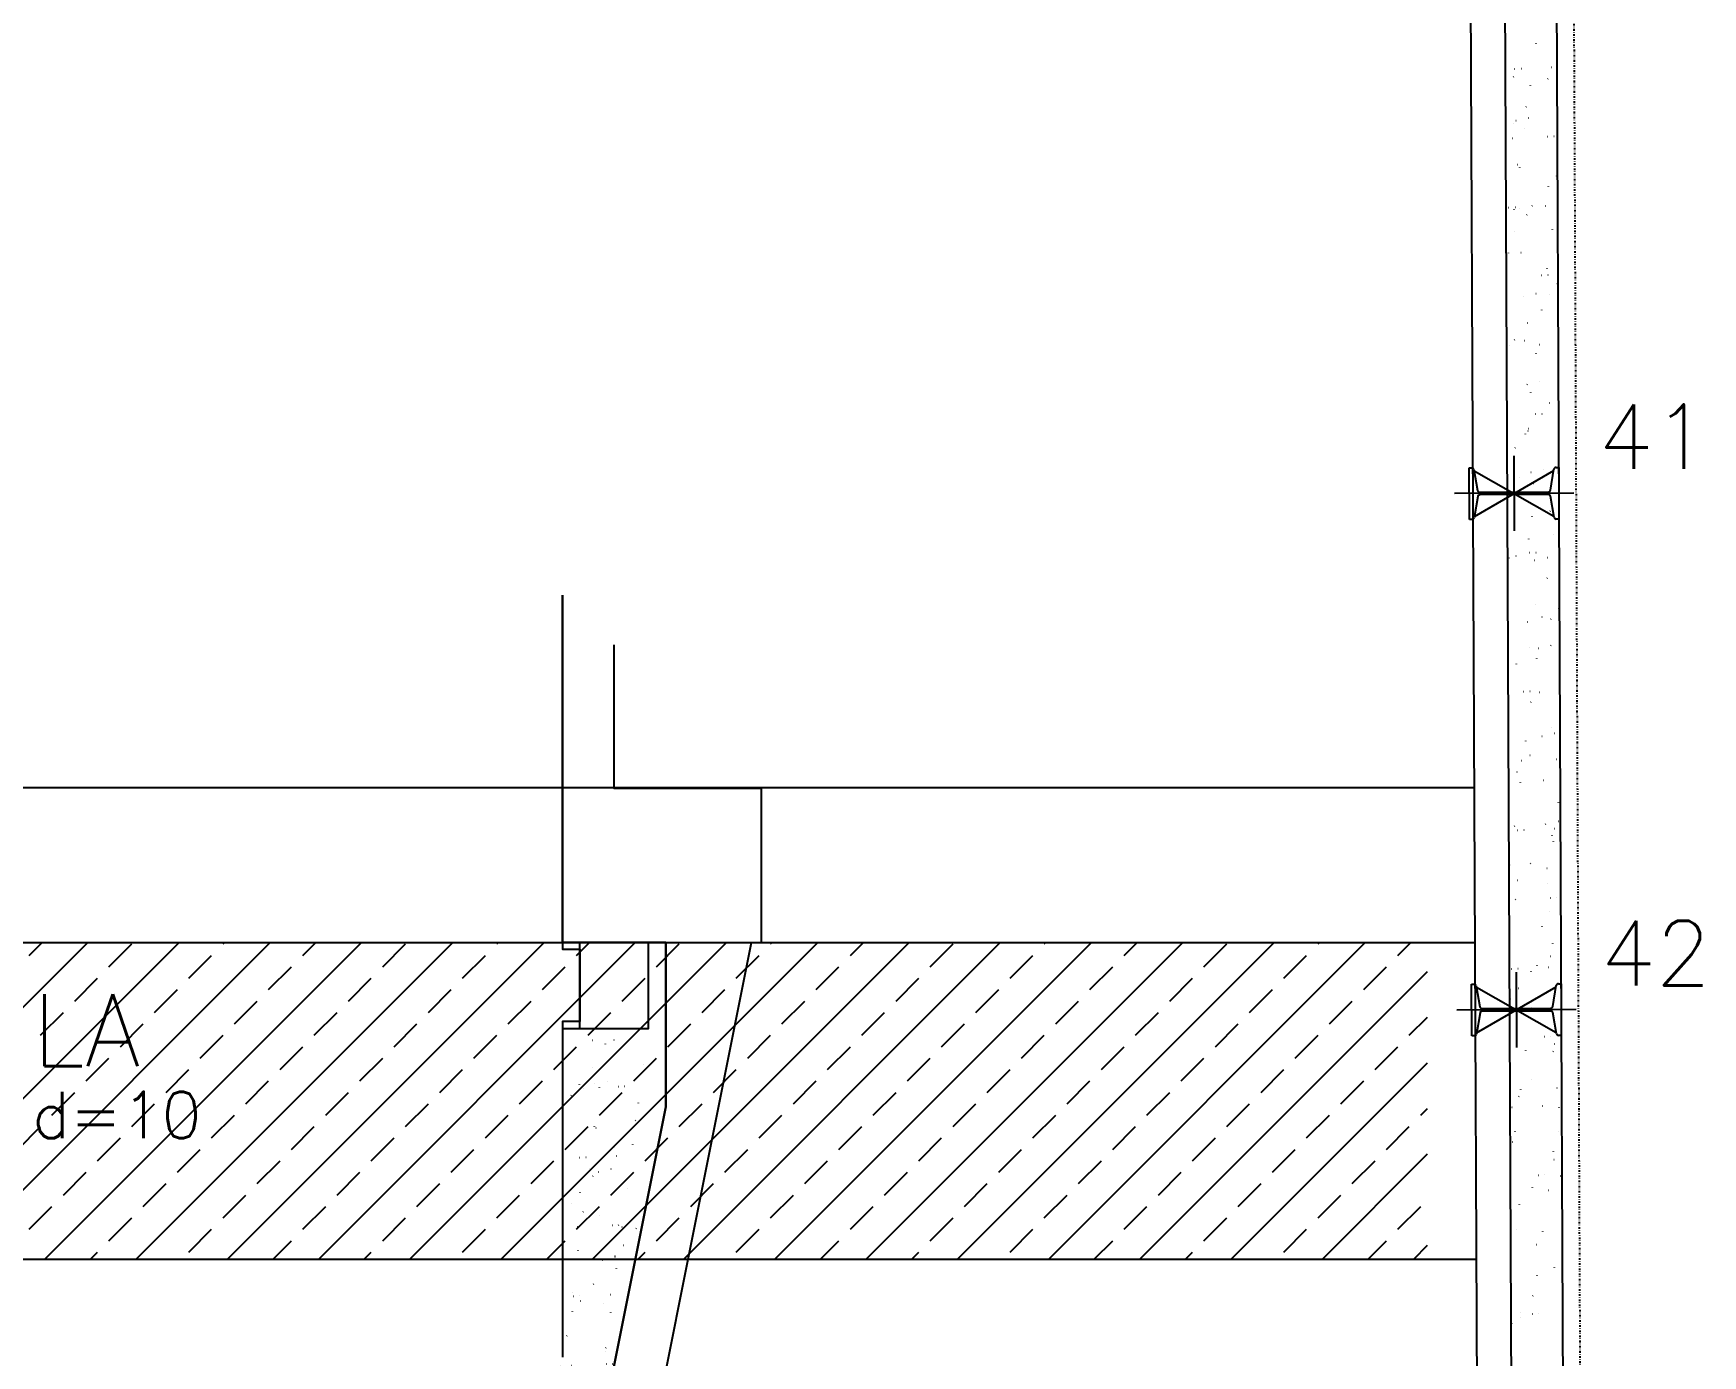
# Model space of a CAD drawing. Extents: x -40810 to 33675, y -2018 to 21213.
# Drawn here: x -7781.3 to -7296.3, y 10858.1 to 11242.2 of the extents above; entities that cross this region are included whole.
import ezdxf

# ---------------------------------------------------------------- set-up
doc = ezdxf.new("R2010")
doc.units = 0
doc.linetypes.add('ESTILO_TQS_0003', pattern=[1.5, 0.5, -0.4, 0.1, -0.5])
doc.layers.get('0').update_dxf_attribs({"color": 1, "lineweight": 9})
for name, color, linetype in [('1', 5, 'Continuous'), ('10', 7, 'Continuous'), ('13', 7, 'Continuous'), ('18', 9, 'Continuous'), ('19', 5, 'Continuous'), ('24', 5, 'ESTILO_TQS_0003'), ('49', 20, 'Continuous'), ('51', 6, 'Continuous'), ('52', 21, 'Continuous')]:
    doc.layers.add(name, color=color, linetype=linetype)
doc.styles.get("Standard").update_dxf_attribs({"font": 'romans.shx', "width": 0.8})

# ---------------------------------------------------------------- blocks, each defined once
blk = doc.blocks.new('_H6577CFF9B9-001')
for p, q in [((3461.676678, 2374.500002), (3553.676678, 2466.500002)), ((3488.193183, 2374.500002), (3580.193183, 2466.500002)), ((3514.709687, 2374.500002), (3606.709687, 2466.500002)), ((3536.63876, 2462.720336), (3540.418426, 2466.500002)), ((3541.226191, 2374.500002), (3633.226191, 2466.500002)), ((3559.840702, 2459.405773), (3566.469828, 2466.034899)), ((3567.742695, 2374.500002), (3659.742695, 2466.500002)), ((3592.986332, 2466.034899), (3593.451435, 2466.500002)), ((3594.2592, 2374.500002), (3686.2592, 2466.500002)), ((3616.188273, 2462.720336), (3619.967939, 2466.500002)), ((3620.775704, 2374.500002), (3712.775704, 2466.500002)), ((3639.390214, 2459.405773), (3646.01934, 2466.034899)), ((3647.292208, 2374.500002), (3739.292208, 2466.500002)), ((3672.535845, 2466.034899), (3673.000948, 2466.500002)), ((3673.808713, 2374.500002), (3765.808713, 2466.500002)), ((3695.737786, 2462.720336), (3699.517452, 2466.500002)), ((3700.325217, 2374.500002), (3792.325217, 2466.500002)), ((3718.939727, 2459.405773), (3725.568853, 2466.034899)), ((3726.841721, 2374.500002), (3818.841721, 2466.500002)), ((3752.085358, 2466.034899), (3752.55046, 2466.500002)), ((3753.358225, 2374.500002), (3845.358225, 2466.500002)), ((3775.287299, 2462.720336), (3779.066965, 2466.500002)), ((3779.87473, 2374.500002), (3871.87473, 2466.500002)), ((3798.48924, 2459.405773), (3805.118366, 2466.034899)), ((3806.391234, 2374.500002), (3898.391234, 2466.500002)), ((3831.634871, 2466.034899), (3832.099973, 2466.500002)), ((3832.907738, 2374.500002), (3924.907738, 2466.500002)), ((3854.836812, 2462.720336), (3858.616478, 2466.500002)), ((3878.038753, 2459.405773), (3884.667879, 2466.034899)), ((3911.184383, 2466.034899), (3911.649486, 2466.500002)), ((3934.386325, 2462.720336), (3938.16599, 2466.500002)), ((3583.042643, 2456.09121), (3589.671769, 2462.720336)), ((3606.244584, 2452.776647), (3612.87371, 2459.405773)), ((3662.592156, 2456.09121), (3669.221282, 2462.720336)), ((3685.794097, 2452.776647), (3692.423223, 2459.405773)), ((3742.141669, 2456.09121), (3748.770795, 2462.720336)), ((3765.34361, 2452.776647), (3771.972736, 2459.405773)), ((3821.691181, 2456.09121), (3828.320307, 2462.720336)), ((3844.893123, 2452.776647), (3851.522249, 2459.405773)), ((3901.240694, 2456.09121), (3907.86982, 2462.720336)), ((3924.442636, 2452.776647), (3931.071762, 2459.405773)), ((3549.897012, 2449.462084), (3556.526138, 2456.09121)), ((3629.446525, 2449.462084), (3636.075651, 2456.09121)), ((3708.996038, 2449.462084), (3715.625164, 2456.09121)), ((3788.545551, 2449.462084), (3795.174677, 2456.09121)), ((3859.424243, 2374.500002), (3942.998284, 2458.074044)), ((3868.095064, 2449.462084), (3874.72419, 2456.09121)), ((3573.098954, 2446.147521), (3579.72808, 2452.776647)), ((3652.648467, 2446.147521), (3659.277593, 2452.776647)), ((3732.197979, 2446.147521), (3738.827106, 2452.776647)), ((3811.747492, 2446.147521), (3818.376618, 2452.776647)), ((3891.297005, 2446.147521), (3897.926131, 2452.776647)), ((3539.953323, 2439.518395), (3546.582449, 2446.147521)), ((3596.300895, 2442.832958), (3602.930021, 2449.462084)), ((3619.502836, 2439.518395), (3626.131962, 2446.147521)), ((3675.850408, 2442.832958), (3682.479534, 2449.462084)), ((3699.052349, 2439.518395), (3705.681475, 2446.147521)), ((3755.399921, 2442.832958), (3762.029047, 2449.462084)), ((3778.601862, 2439.518395), (3785.230988, 2446.147521)), ((3834.949434, 2442.832958), (3841.57856, 2449.462084)), ((3858.151375, 2439.518395), (3864.780501, 2446.147521)), ((3914.498946, 2442.832958), (3921.128073, 2449.462084)), ((3937.700888, 2439.518395), (3942.998284, 2444.815792)), ((3563.155265, 2436.203832), (3569.784391, 2442.832958)), ((3642.704777, 2436.203832), (3649.333904, 2442.832958)), ((3722.25429, 2436.203832), (3728.883416, 2442.832958)), ((3801.803803, 2436.203832), (3808.432929, 2442.832958)), ((3881.353316, 2436.203832), (3887.982442, 2442.832958)), ((3586.357206, 2432.889269), (3592.986332, 2439.518395)), ((3609.559147, 2429.574706), (3616.188273, 2436.203832)), ((3665.906719, 2432.889269), (3672.535845, 2439.518395)), ((3689.10866, 2429.574706), (3695.737786, 2436.203832)), ((3745.456232, 2432.889269), (3752.085358, 2439.518395)), ((3768.658173, 2429.574706), (3775.287299, 2436.203832)), ((3825.005744, 2432.889269), (3831.634871, 2439.518395)), ((3848.207686, 2429.574706), (3854.836812, 2436.203832)), ((3904.555257, 2432.889269), (3911.184383, 2439.518395)), ((3927.757199, 2429.574706), (3934.386325, 2436.203832)), ((3553.211575, 2426.260143), (3559.840702, 2432.889269)), ((3632.761088, 2426.260143), (3639.390214, 2432.889269)), ((3712.310601, 2426.260143), (3718.939727, 2432.889269)), ((3791.860114, 2426.260143), (3798.48924, 2432.889269)), ((3871.409627, 2426.260143), (3878.038753, 2432.889269)), ((3885.940747, 2374.500002), (3942.998284, 2431.557539)), ((3576.413517, 2422.94558), (3583.042643, 2429.574706)), ((3599.615458, 2419.631017), (3606.244584, 2426.260143)), ((3655.96303, 2422.94558), (3662.592156, 2429.574706)), ((3679.164971, 2419.631017), (3685.794097, 2426.260143)), ((3735.512542, 2422.94558), (3742.141669, 2429.574706)), ((3758.714484, 2419.631017), (3765.34361, 2426.260143)), ((3815.062055, 2422.94558), (3821.691181, 2429.574706)), ((3838.263997, 2419.631017), (3844.893123, 2426.260143)), ((3894.611568, 2422.94558), (3901.240694, 2429.574706)), ((3917.813509, 2419.631017), (3924.442636, 2426.260143)), ((3543.267886, 2416.316454), (3549.897012, 2422.94558)), ((3622.817399, 2416.316454), (3629.446525, 2422.94558)), ((3702.366912, 2416.316454), (3708.996038, 2422.94558)), ((3781.916425, 2416.316454), (3788.545551, 2422.94558)), ((3861.465938, 2416.316454), (3868.095064, 2422.94558)), ((3566.469828, 2413.001891), (3573.098954, 2419.631017)), ((3589.671769, 2409.687328), (3596.300895, 2416.316454)), ((3646.01934, 2413.001891), (3652.648467, 2419.631017)), ((3669.221282, 2409.687328), (3675.850408, 2416.316454)), ((3725.568853, 2413.001891), (3732.197979, 2419.631017)), ((3748.770795, 2409.687328), (3755.399921, 2416.316454)), ((3805.118366, 2413.001891), (3811.747492, 2419.631017)), ((3828.320307, 2409.687328), (3834.949434, 2416.316454)), ((3884.667879, 2413.001891), (3891.297005, 2419.631017)), ((3907.86982, 2409.687328), (3914.498946, 2416.316454)), ((3941.015451, 2416.316454), (3942.998284, 2418.299287)), ((3533.324197, 2406.372765), (3539.953323, 2413.001891)), ((3612.87371, 2406.372765), (3619.502836, 2413.001891)), ((3692.423223, 2406.372765), (3699.052349, 2413.001891)), ((3771.972736, 2406.372765), (3778.601862, 2413.001891)), ((3851.522249, 2406.372765), (3858.151375, 2413.001891)), ((3931.071762, 2406.372765), (3937.700888, 2413.001891)), ((3556.526138, 2403.058202), (3563.155265, 2409.687328)), ((3579.72808, 2399.743639), (3586.357206, 2406.372765)), ((3636.075651, 2403.058202), (3642.704777, 2409.687328)), ((3659.277593, 2399.743639), (3665.906719, 2406.372765)), ((3715.625164, 2403.058202), (3722.25429, 2409.687328)), ((3738.827106, 2399.743639), (3745.456232, 2406.372765)), ((3795.174677, 2403.058202), (3801.803803, 2409.687328)), ((3818.376618, 2399.743639), (3825.005744, 2406.372765)), ((3874.72419, 2403.058202), (3881.353316, 2409.687328)), ((3897.926131, 2399.743639), (3904.555257, 2406.372765)), ((3602.930021, 2396.429076), (3609.559147, 2403.058202)), ((3682.479534, 2396.429076), (3689.10866, 2403.058202)), ((3762.029047, 2396.429076), (3768.658173, 2403.058202)), ((3841.57856, 2396.429076), (3848.207686, 2403.058202)), ((3912.457251, 2374.500002), (3942.998284, 2405.041035)), ((3921.128073, 2396.429076), (3927.757199, 2403.058202)), ((3546.582449, 2393.114513), (3553.211575, 2399.743639)), ((3569.784391, 2389.79995), (3576.413517, 2396.429076)), ((3626.131962, 2393.114513), (3632.761088, 2399.743639)), ((3649.333904, 2389.79995), (3655.96303, 2396.429076)), ((3705.681475, 2393.114513), (3712.310601, 2399.743639)), ((3728.883416, 2389.79995), (3735.512542, 2396.429076)), ((3785.230988, 2393.114513), (3791.860114, 2399.743639)), ((3808.432929, 2389.79995), (3815.062055, 2396.429076)), ((3864.780501, 2393.114513), (3871.409627, 2399.743639)), ((3887.982442, 2389.79995), (3894.611568, 2396.429076)), ((3592.986332, 2386.485387), (3599.615458, 2393.114513)), ((3672.535845, 2386.485387), (3679.164971, 2393.114513)), ((3752.085358, 2386.485387), (3758.714484, 2393.114513)), ((3831.634871, 2386.485387), (3838.263997, 2393.114513)), ((3911.184383, 2386.485387), (3917.813509, 2393.114513)), ((3536.63876, 2383.170823), (3543.267886, 2389.79995)), ((3559.840702, 2379.85626), (3566.469828, 2386.485387)), ((3616.188273, 2383.170823), (3622.817399, 2389.79995)), ((3639.390214, 2379.85626), (3646.01934, 2386.485387)), ((3695.737786, 2383.170823), (3702.366912, 2389.79995)), ((3718.939727, 2379.85626), (3725.568853, 2386.485387)), ((3775.287299, 2383.170823), (3781.916425, 2389.79995)), ((3798.48924, 2379.85626), (3805.118366, 2386.485387)), ((3854.836812, 2383.170823), (3861.465938, 2389.79995)), ((3878.038753, 2379.85626), (3884.667879, 2386.485387)), ((3934.386325, 2383.170823), (3941.015451, 2389.79995)), ((3583.042643, 2376.541697), (3589.671769, 2383.170823)), ((3662.592156, 2376.541697), (3669.221282, 2383.170823)), ((3742.141669, 2376.541697), (3748.770795, 2383.170823)), ((3821.691181, 2376.541697), (3828.320307, 2383.170823)), ((3901.240694, 2376.541697), (3907.86982, 2383.170823)), ((3607.517452, 2374.500002), (3612.87371, 2379.85626)), ((3687.066965, 2374.500002), (3692.423223, 2379.85626)), ((3766.616478, 2374.500002), (3771.972736, 2379.85626)), ((3846.16599, 2374.500002), (3851.522249, 2379.85626)), ((3925.715503, 2374.500002), (3931.071762, 2379.85626)), ((3938.973756, 2374.500002), (3942.998284, 2378.524531)), ((3554.484443, 2374.500002), (3556.526138, 2376.541697)), ((3581.000948, 2374.500002), (3581.000948, 2374.500002)), ((3634.033956, 2374.500002), (3636.075651, 2376.541697)), ((3660.55046, 2374.500002), (3660.55046, 2374.500002)), ((3713.583469, 2374.500002), (3715.625164, 2376.541697)), ((3740.099973, 2374.500002), (3740.099973, 2374.500002)), ((3793.132982, 2374.500002), (3795.174677, 2376.541697)), ((3819.649486, 2374.500002), (3819.649486, 2374.500002)), ((3872.682495, 2374.500002), (3874.72419, 2376.541697)), ((3899.198999, 2374.500002), (3899.198999, 2374.500002))]:
    blk.add_line(p, q)
blk = doc.blocks.new('_H9EFD498501-004')
for p, q in [((3965.53958, 2730.302334), (3965.53958, 2730.302334)), ((3965.53958, 2730.302334), (3965.53958, 2730.302334)), ((3965.53958, 2730.302334), (3965.53958, 2730.302334)), ((3974.524258, 2727.492055), (3974.534048, 2727.566414)), ((3965.585347, 2720.128043), (3965.585347, 2720.128043)), ((3965.585347, 2720.128043), (3965.585347, 2720.128043)), ((3965.585347, 2720.128043), (3965.585347, 2720.128043)), ((3965.597507, 2717.424618), (3965.597507, 2717.424618)), ((3965.597507, 2717.424618), (3965.597507, 2717.424618)), ((3967.975634, 2717.951836), (3968.048856, 2717.968069)), ((3968.308562, 2720.246941), (3968.383491, 2720.250212)), ((3970.181777, 2720.328727), (3970.256706, 2720.331999)), ((3977.960401, 2717.375137), (3978.006058, 2717.434639)), ((3979.023354, 2720.714759), (3979.098283, 2720.71803)), ((3980.357399, 2720.498966), (3980.403056, 2720.558467)), ((3972.93347, 2715.408821), (3972.94326, 2715.483179)), ((3971.705377, 2709.223431), (3971.751034, 2709.282933)), ((3965.655434, 2704.546903), (3965.655434, 2704.546903)), ((3965.655434, 2704.546903), (3965.655434, 2704.546903)), ((3965.655434, 2704.546903), (3965.655434, 2704.546903)), ((3967.961494, 2704.344308), (3968.007152, 2704.40381)), ((3968.697631, 2705.221342), (3968.770854, 2705.237575)), ((3971.269261, 2702.767899), (3971.279051, 2702.842257)), ((3972.358742, 2706.03299), (3972.431964, 2706.049223)), ((3965.66978, 2701.357688), (3965.66978, 2701.357688)), ((3965.66978, 2701.357688), (3965.66978, 2701.357688)), ((3965.66978, 2701.357688), (3965.66978, 2701.357688)), ((3965.675762, 2700.027856), (3965.675762, 2700.027856)), ((3965.675762, 2700.027856), (3965.675762, 2700.027856)), ((3967.735538, 2700.117788), (3967.810467, 2700.121059)), ((3977.850901, 2700.559434), (3977.92583, 2700.562705)), ((3979.724117, 2700.64122), (3979.799045, 2700.644492)), ((3969.053518, 2692.409682), (3969.12674, 2692.425915)), ((3965.713361, 2691.669187), (3965.713361, 2691.669187)), ((3965.713361, 2691.669187), (3965.713361, 2691.669187)), ((3969.781263, 2691.465428), (3969.791052, 2691.539786)), ((3980.532629, 2689.10164), (3980.578286, 2689.161142)), ((3978.135631, 2685.977811), (3978.181288, 2686.037313)), ((3965.766178, 2679.927669), (3965.766178, 2679.927669)), ((3965.766178, 2679.927669), (3965.766178, 2679.927669)), ((3965.766178, 2679.927669), (3965.766178, 2679.927669)), ((3965.771288, 2678.791472), (3965.771288, 2678.791472)), ((3965.771288, 2678.791472), (3965.771288, 2678.791472)), ((3965.771288, 2678.791472), (3965.771288, 2678.791472)), ((3966.563085, 2679.962462), (3966.638014, 2679.965734)), ((3968.190475, 2679.382193), (3968.200264, 2679.456552)), ((3968.4363, 2680.044249), (3968.511229, 2680.04752)), ((3969.775516, 2679.679188), (3969.848738, 2679.69542)), ((3971.880607, 2677.826106), (3971.926264, 2677.885607)), ((3973.436626, 2680.490836), (3973.509848, 2680.507069)), ((3977.277877, 2680.43028), (3977.352806, 2680.433552)), ((3968.136724, 2672.946983), (3968.182381, 2673.006484)), ((3979.277578, 2673.557707), (3979.287368, 2673.632065)), ((3965.811211, 2669.916315), (3965.811211, 2669.916315)), ((3965.811211, 2669.916315), (3965.811211, 2669.916315)), ((3965.811211, 2669.916315), (3965.811211, 2669.916315)), ((3965.829215, 2665.913756), (3965.829215, 2665.913756)), ((3965.829215, 2665.913756), (3965.829215, 2665.913756)), ((3966.526266, 2666.741271), (3966.536055, 2666.81563)), ((3970.131402, 2666.867528), (3970.204624, 2666.883761)), ((3965.848646, 2661.594235), (3965.848646, 2661.594235)), ((3965.856593, 2659.827482), (3965.856593, 2659.827482)), ((3965.856593, 2659.827482), (3965.856593, 2659.827482)), ((3965.990061, 2659.833309), (3966.064989, 2659.83658)), ((3976.105424, 2660.274955), (3976.180353, 2660.278227)), ((3977.78958, 2662.255235), (3977.799369, 2662.329594)), ((3977.97864, 2660.356742), (3978.053568, 2660.360013)), ((3970.8534, 2654.137033), (3970.926622, 2654.153266)), ((3974.51451, 2654.948682), (3974.587732, 2654.964915)), ((3978.310861, 2654.580486), (3978.356518, 2654.639987)), ((3980.707859, 2657.704315), (3980.753516, 2657.763816)), ((3965.887143, 2653.036041), (3965.887143, 2653.036041)), ((3965.887143, 2653.036041), (3965.887143, 2653.036041)), ((3965.887143, 2653.036041), (3965.887143, 2653.036041)), ((3976.198792, 2650.172001), (3976.208581, 2650.246359)), ((3972.055837, 2646.42878), (3972.101494, 2646.488282)), ((3965.94507, 2640.158325), (3965.94507, 2640.158325)), ((3965.94507, 2640.158325), (3965.94507, 2640.158325)), ((3965.947008, 2639.727295), (3965.947008, 2639.727295)), ((3966.690823, 2639.75977), (3966.765752, 2639.763042)), ((3968.311954, 2641.549657), (3968.357611, 2641.609159)), ((3971.209286, 2641.325374), (3971.282509, 2641.341607)), ((3975.5324, 2640.145802), (3975.607329, 2640.149073)), ((3965.952642, 2638.474942), (3965.960613, 2638.48533)), ((3965.952642, 2638.474942), (3965.952642, 2638.474942)), ((3965.952642, 2638.474942), (3965.952642, 2638.474942)), ((3974.534583, 2637.531079), (3974.544372, 2637.605437)), ((3975.592394, 2629.406528), (3975.665616, 2629.422761)), ((3966.002997, 2627.280609), (3966.002997, 2627.280609)), ((3966.002997, 2627.280609), (3966.002997, 2627.280609)), ((3966.002997, 2627.280609), (3966.002997, 2627.280609)), ((3971.931284, 2628.594879), (3972.004506, 2628.611112)), ((3973.046584, 2626.228608), (3973.056374, 2626.302966)), ((3980.883089, 2626.306989), (3980.928746, 2626.36649)), ((3966.037424, 2619.627108), (3966.037424, 2619.627108)), ((3966.037424, 2619.627108), (3966.037424, 2619.627108)), ((3966.037424, 2619.627108), (3966.037424, 2619.627108)), ((3974.359947, 2619.990477), (3974.434876, 2619.993748)), ((3976.233163, 2620.072263), (3976.308091, 2620.075535)), ((3978.48609, 2623.18316), (3978.531748, 2623.242662)), ((3972.231067, 2615.031455), (3972.276724, 2615.090956)), ((3972.287171, 2615.78322), (3972.360393, 2615.799453)), ((3966.060924, 2614.402894), (3966.060924, 2614.402894)), ((3966.060924, 2614.402894), (3966.060924, 2614.402894)), ((3968.487184, 2610.152332), (3968.532841, 2610.211833)), ((3971.455796, 2614.145373), (3971.465586, 2614.219732)), ((3966.094073, 2607.033568), (3966.135843, 2607.088004)), ((3966.094073, 2607.033568), (3966.094073, 2607.033568)), ((3966.094073, 2607.033568), (3966.094073, 2607.033568)), ((3966.118851, 2601.525178), (3966.118851, 2601.525178)), ((3966.118851, 2601.525178), (3966.118851, 2601.525178)), ((3966.118851, 2601.525178), (3966.118851, 2601.525178)), ((3969.791587, 2601.504451), (3969.801377, 2601.57881)), ((3973.009168, 2603.052725), (3973.08239, 2603.068958)), ((3976.670278, 2603.864373), (3976.7435, 2603.880606)), ((3966.127839, 2599.526921), (3966.127839, 2599.526921)), ((3966.127839, 2599.526921), (3966.127839, 2599.526921)), ((3973.786923, 2599.861323), (3973.861852, 2599.864595)), ((3981.054901, 2597.018415), (3981.064691, 2597.092774)), ((3968.303589, 2590.20198), (3968.313378, 2590.276338)), ((3973.365055, 2590.241065), (3973.438277, 2590.257298)), ((3978.66132, 2591.785835), (3978.706977, 2591.845336)), ((3981.058318, 2594.909663), (3981.103975, 2594.969165)), ((3966.176778, 2588.647463), (3966.176778, 2588.647463)), ((3966.176778, 2588.647463), (3966.176778, 2588.647463)), ((3972.406297, 2583.634129), (3972.451954, 2583.69363)), ((3979.464113, 2584.935181), (3979.473903, 2585.009539)), ((3966.218255, 2579.426733), (3966.218255, 2579.426733)), ((3966.218255, 2579.426733), (3966.218255, 2579.426733)), ((3966.218255, 2579.426733), (3966.218255, 2579.426733)), ((3966.234705, 2575.769747), (3966.234705, 2575.769747)), ((3966.234705, 2575.769747), (3966.234705, 2575.769747)), ((3966.234705, 2575.769747), (3966.234705, 2575.769747)), ((3966.265416, 2575.631177), (3966.311073, 2575.690679)), ((3966.712801, 2578.118746), (3966.72259, 2578.193104)), ((3968.662414, 2578.755006), (3968.708071, 2578.814507)), ((3972.61447, 2579.705998), (3972.689399, 2579.70927)), ((3974.087052, 2577.510571), (3974.160274, 2577.526804)), ((3974.487685, 2579.787785), (3974.562614, 2579.791056)), ((3977.748162, 2578.322219), (3977.821384, 2578.338452)), ((3966.235504, 2575.592195), (3966.235504, 2575.592195)), ((3966.235504, 2575.592195), (3966.235504, 2575.592195)), ((3966.240283, 2574.529618), (3966.240283, 2574.529618)), ((3966.240283, 2574.529618), (3966.240283, 2574.529618)), ((3977.799905, 2572.294259), (3977.809694, 2572.368617)), ((3966.292632, 2562.892032), (3966.292632, 2562.892032)), ((3966.292632, 2562.892032), (3966.292632, 2562.892032)), ((3974.442939, 2564.698911), (3974.516161, 2564.715144)), ((3981.233548, 2563.512338), (3981.279205, 2563.571839)), ((3966.30867, 2559.326546), (3966.30867, 2559.326546)), ((3966.30867, 2559.326546), (3966.30867, 2559.326546)), ((3972.041446, 2559.576845), (3972.116375, 2559.580116)), ((3976.311906, 2560.991788), (3976.321695, 2561.066146)), ((3978.83655, 2560.388509), (3978.882207, 2560.44801)), ((3972.581526, 2552.236803), (3972.627184, 2552.296305)), ((3975.164936, 2551.968416), (3975.238159, 2551.984649)), ((3978.826046, 2552.780065), (3978.899269, 2552.796298)), ((3966.350559, 2550.014316), (3966.350559, 2550.014316)), ((3966.350559, 2550.014316), (3966.350559, 2550.014316)), ((3966.350559, 2550.014316), (3966.350559, 2550.014316)), ((3968.837644, 2547.35768), (3968.883301, 2547.417182)), ((3974.721118, 2548.908553), (3974.730907, 2548.982912)), ((3966.376934, 2544.150822), (3966.376934, 2544.150822)), ((3966.376934, 2544.150822), (3966.376934, 2544.150822)), ((3966.440645, 2544.233851), (3966.486303, 2544.293353)), ((3966.399086, 2539.226359), (3966.399086, 2539.226359)), ((3966.399086, 2539.226359), (3966.399086, 2539.226359)), ((3966.399086, 2539.226359), (3966.399086, 2539.226359)), ((3966.408486, 2537.1366), (3966.408486, 2537.1366)), ((3966.408486, 2537.1366), (3966.408486, 2537.1366)), ((3970.868993, 2539.42152), (3970.943922, 2539.424791)), ((3972.742208, 2539.503306), (3972.817137, 2539.506578)), ((3975.520823, 2539.156757), (3975.594045, 2539.17299)), ((3973.056909, 2536.267631), (3973.066698, 2536.34199)), ((3981.408778, 2532.115012), (3981.431162, 2532.144184)), ((3979.01178, 2528.991183), (3979.057437, 2529.050685)), ((3979.903931, 2527.237911), (3979.977153, 2527.254144)), ((3966.466413, 2524.258885), (3966.466413, 2524.258885)), ((3966.466413, 2524.258885), (3966.466413, 2524.258885)), ((3966.466413, 2524.258885), (3966.466413, 2524.258885)), ((3971.56891, 2524.96516), (3971.5787, 2525.039518)), ((3976.242821, 2526.426262), (3976.316043, 2526.442495)), ((3966.489501, 2519.126172), (3966.489501, 2519.126172)), ((3966.489501, 2519.126172), (3966.489501, 2519.126172)), ((3970.295969, 2519.292366), (3970.370898, 2519.295638)), ((3972.756756, 2520.839478), (3972.802413, 2520.898979)), ((3980.411332, 2519.734013), (3980.486261, 2519.737284)), ((3966.518365, 2512.709448), (3966.518365, 2512.709448)), ((3966.518365, 2512.709448), (3966.518365, 2512.709448)), ((3966.615875, 2512.836526), (3966.661532, 2512.896027)), ((3969.012873, 2515.960355), (3969.058531, 2516.019856)), ((3969.978122, 2512.881926), (3969.987912, 2512.956284)), ((3976.598707, 2513.614603), (3976.671929, 2513.630836)), ((3966.52434, 2511.381169), (3966.52434, 2511.381169)), ((3966.52434, 2511.381169), (3966.52434, 2511.381169)), ((3981.065226, 2507.057439), (3981.075016, 2507.131797)), ((3966.579917, 2499.025985), (3966.579917, 2499.025985)), ((3966.579917, 2499.025985), (3966.579917, 2499.025985)), ((3966.579917, 2499.025985), (3966.579917, 2499.025985)), ((3966.582267, 2498.503454), (3966.582267, 2498.503454)), ((3966.582267, 2498.503454), (3966.582267, 2498.503454)), ((3966.582267, 2498.503454), (3966.582267, 2498.503454)), ((3968.313913, 2500.241004), (3968.323703, 2500.315362)), ((3969.123516, 2499.137041), (3969.198445, 2499.140313)), ((3970.996731, 2499.218828), (3971.07166, 2499.222099)), ((3977.320705, 2500.884108), (3977.393927, 2500.900341)), ((3979.838308, 2499.604859), (3979.913237, 2499.608131)), ((3980.981815, 2501.695757), (3981.055037, 2501.71199)), ((3979.18701, 2497.593858), (3979.232667, 2497.653359)), ((3979.577227, 2495.754968), (3979.587017, 2495.829326)), ((3966.825915, 2488.938532), (3966.835704, 2489.012891)), ((3972.931986, 2489.442152), (3972.977643, 2489.501654)), ((3966.631921, 2487.465001), (3966.631921, 2487.465001)), ((3966.631921, 2487.465001), (3966.631921, 2487.465001)), ((3966.631921, 2487.465001), (3966.631921, 2487.465001)), ((3966.640194, 2485.625738), (3966.640194, 2485.625738)), ((3966.640194, 2485.625738), (3966.640194, 2485.625738)), ((3969.188103, 2484.563029), (3969.23376, 2484.622531)), ((3977.676591, 2488.072449), (3977.749814, 2488.088681)), ((3977.98644, 2483.671733), (3977.996229, 2483.746092)), ((3966.659796, 2481.268075), (3966.659796, 2481.268075)), ((3966.659796, 2481.268075), (3966.659796, 2481.268075)), ((3966.670332, 2478.925798), (3966.670332, 2478.925798)), ((3966.670332, 2478.925798), (3966.670332, 2478.925798)), ((3966.791105, 2481.4392), (3966.836762, 2481.498702)), ((3968.550492, 2479.007888), (3968.625421, 2479.011159)), ((3978.665855, 2479.449534), (3978.740784, 2479.452805)), ((3980.539071, 2479.53132), (3980.613999, 2479.534592)), ((3978.398589, 2475.341954), (3978.471811, 2475.358187)), ((3966.698121, 2472.748023), (3966.698121, 2472.748023)), ((3966.698121, 2472.748023), (3966.698121, 2472.748023)), ((3966.698121, 2472.748023), (3966.698121, 2472.748023)), ((3976.322231, 2471.030811), (3976.33202, 2471.10517)), ((3979.36224, 2466.196532), (3979.407897, 2466.256033)), ((3966.756048, 2459.870307), (3966.756048, 2459.870307)), ((3966.756048, 2459.870307), (3966.756048, 2459.870307)), ((3974.834232, 2459.72834), (3974.844021, 2459.802698)), ((3978.092831, 2459.320381), (3978.16776, 2459.323652)), ((3978.754475, 2462.530294), (3978.827698, 2462.546527)), ((3966.760748, 2458.825611), (3966.760748, 2458.825611)), ((3966.760748, 2458.825611), (3966.760748, 2458.825611)), ((3966.760748, 2458.825611), (3966.760748, 2458.825611)), ((3967.378039, 2458.852563), (3967.452968, 2458.855834)), ((3969.251254, 2458.934349), (3969.326183, 2458.93762)), ((3973.107216, 2458.044826), (3973.152873, 2458.104328)), ((3966.801227, 2449.826702), (3966.801227, 2449.826702)), ((3966.801227, 2449.826702), (3966.801227, 2449.826702)), ((3966.966335, 2450.041875), (3967.011992, 2450.101376)), ((3969.363333, 2453.165703), (3969.40899, 2453.225205)), ((3979.476473, 2449.7998), (3979.549695, 2449.816033)), ((3966.813975, 2446.992591), (3966.813975, 2446.992591)), ((3966.813975, 2446.992591), (3966.813975, 2446.992591)), ((3966.813975, 2446.992591), (3966.813975, 2446.992591)), ((3973.243444, 2447.645106), (3973.253233, 2447.719464)), ((3966.851163, 2438.725424), (3966.879944, 2438.726681)), ((3966.851163, 2438.725424), (3966.851163, 2438.725424)), ((3966.851163, 2438.725424), (3966.851163, 2438.725424)), ((3971.579235, 2435.004184), (3971.589025, 2435.078542)), ((3976.920378, 2439.165055), (3976.995307, 2439.168327)), ((3978.793594, 2439.246842), (3978.868522, 2439.250113)), ((3979.83236, 2436.98814), (3979.905582, 2437.004373)), ((3966.871903, 2434.114876), (3966.871903, 2434.114876)), ((3966.871903, 2434.114876), (3966.871903, 2434.114876)), ((3979.537469, 2434.799206), (3979.583127, 2434.858708)), ((3973.282446, 2426.647501), (3973.328103, 2426.707002)), ((3966.92983, 2421.23716), (3966.92983, 2421.23716)), ((3966.92983, 2421.23716), (3966.92983, 2421.23716)), ((3966.92983, 2421.23716), (3966.92983, 2421.23716)), ((3969.538563, 2421.768378), (3969.58422, 2421.827879)), ((3970.091236, 2423.701712), (3970.101026, 2423.776071)), ((3980.554357, 2424.257645), (3980.627579, 2424.273878)), ((3966.941579, 2418.625237), (3966.941579, 2418.625237)), ((3966.942658, 2418.385328), (3966.942658, 2418.385328)), ((3966.942658, 2418.385328), (3966.942658, 2418.385328)), ((3967.141565, 2418.644549), (3967.187222, 2418.70405)), ((3967.505777, 2418.64987), (3967.580706, 2418.653142)), ((3976.347354, 2419.035902), (3976.422283, 2419.039173)), ((3981.251761, 2418.434913), (3981.261551, 2418.509272)), ((3968.500448, 2411.618478), (3968.510238, 2411.692836)), ((3980.910244, 2411.445986), (3980.983466, 2411.462219)), ((3966.987757, 2408.359445), (3966.987757, 2408.359445)), ((3967.730248, 2408.524051), (3967.80347, 2408.540284)), ((3979.587552, 2405.793991), (3979.597342, 2405.86835)), ((3979.712699, 2403.401881), (3979.758356, 2403.461382)), ((3967.023558, 2400.400384), (3967.023558, 2400.400384)), ((3967.023558, 2400.400384), (3967.023558, 2400.400384)), ((3967.031994, 2398.52505), (3967.031994, 2398.52505)), ((3967.031994, 2398.52505), (3967.031994, 2398.52505)), ((3967.031994, 2398.52505), (3967.031994, 2398.52505)), ((3975.174901, 2398.880577), (3975.24983, 2398.883848)), ((3977.048117, 2398.962363), (3977.123045, 2398.965635)), ((3981.632241, 2398.715491), (3981.705464, 2398.731724)), ((3967.045684, 2395.481729), (3967.045684, 2395.481729)), ((3967.045684, 2395.481729), (3967.045684, 2395.481729)), ((3967.045684, 2395.481729), (3967.045684, 2395.481729)), ((3973.457676, 2395.250175), (3973.503333, 2395.309677)), ((3978.099554, 2394.49152), (3978.109343, 2394.565878)), ((3967.084089, 2386.943955), (3967.084089, 2386.943955)), ((3967.084089, 2386.943955), (3967.084089, 2386.943955)), ((3967.316795, 2387.247223), (3967.362452, 2387.306725)), ((3969.713793, 2390.371052), (3969.75945, 2390.430554)), ((3967.103611, 2382.604014), (3967.103611, 2382.604014)), ((3968.808132, 2382.981897), (3968.881354, 2382.99813)), ((3976.508766, 2382.408286), (3976.518555, 2382.482644)), ((3981.988128, 2385.903832), (3982.06135, 2385.920065)), ((3967.12241, 2378.424863), (3967.12241, 2378.424863)), ((3967.12241, 2378.424863), (3967.12241, 2378.424863)), ((3974.601877, 2378.751424), (3974.676806, 2378.754695)), ((3979.887929, 2372.004555), (3979.933586, 2372.064057)), ((3967.161538, 2369.726298), (3967.161538, 2369.726298)), ((3967.161538, 2369.726298), (3967.161538, 2369.726298)), ((3967.161538, 2369.726298), (3967.161538, 2369.726298)), ((3974.844557, 2369.767364), (3974.854346, 2369.841722)), ((3973.632905, 2363.85285), (3973.678563, 2363.912351)), ((3967.212825, 2358.324676), (3967.212825, 2358.324676)), ((3967.212825, 2358.324676), (3967.212825, 2358.324676)), ((3967.212825, 2358.324676), (3967.212825, 2358.324676)), ((3969.886016, 2357.439743), (3969.959238, 2357.455976)), ((3969.889023, 2358.973726), (3969.93468, 2359.033228)), ((3973.356558, 2358.464892), (3973.366347, 2358.539251)), ((3973.429424, 2358.596098), (3973.504353, 2358.59937)), ((3975.30264, 2358.677885), (3975.377568, 2358.681156)), ((3967.219465, 2356.848583), (3967.219465, 2356.848583)), ((3967.22552, 2355.502582), (3967.22552, 2355.502582)), ((3967.22552, 2355.502582), (3967.22552, 2355.502582)), ((3967.492025, 2355.849898), (3967.537682, 2355.909399))]:
    blk.add_line(p, q)
blk = doc.blocks.new('_H4EC27394F8-000')
for p, q in [((3644.791826, 2441.309844), (3644.837483, 2441.369346)), ((3627.499152, 2436.221095), (3627.499152, 2436.221095)), ((3627.499152, 2436.221095), (3627.499152, 2436.221095)), ((3636.115475, 2438.131287), (3636.188697, 2438.14752)), ((3639.921669, 2436.918056), (3639.931459, 2436.992415)), ((3642.394828, 2438.186016), (3642.440485, 2438.245517)), ((3627.499152, 2432.599069), (3627.499152, 2432.599069)), ((3627.499152, 2432.599069), (3627.499152, 2432.599069)), ((3627.499152, 2432.599069), (3627.499152, 2432.599069)), ((3651.008773, 2431.09357), (3651.018562, 2431.167928)), ((3636.139804, 2430.03431), (3636.185461, 2430.093812)), ((3636.837472, 2425.400793), (3636.910694, 2425.417026)), ((3640.498582, 2426.212441), (3640.571804, 2426.228674)), ((3627.499152, 2423.908995), (3627.499152, 2423.908995)), ((3627.499152, 2423.908995), (3627.499152, 2423.908995)), ((3627.499152, 2423.330537), (3627.499152, 2423.330537)), ((3627.499152, 2423.330537), (3627.499152, 2423.330537)), ((3627.499152, 2423.330537), (3627.499152, 2423.330537)), ((3629.998923, 2422.031358), (3630.04458, 2422.09086)), ((3632.395921, 2425.155187), (3632.441578, 2425.214689)), ((3633.522528, 2424.171982), (3633.597457, 2424.175253)), ((3638.25746, 2424.277134), (3638.26725, 2424.351493)), ((3643.637891, 2424.613628), (3643.71282, 2424.616899)), ((3645.511107, 2424.695414), (3645.586035, 2424.698686)), ((3627.499152, 2418.773593), (3627.499152, 2418.773593)), ((3627.499152, 2418.773593), (3627.499152, 2418.773593)), ((3649.520774, 2419.791098), (3649.530564, 2419.865457)), ((3636.769462, 2412.974663), (3636.779251, 2413.049021)), ((3637.193359, 2412.589133), (3637.266581, 2412.605366)), ((3648.710938, 2414.791642), (3648.756595, 2414.851143)), ((3627.499152, 2410.439979), (3627.499152, 2410.439979)), ((3627.499152, 2410.439979), (3627.499152, 2410.439979)), ((3642.570057, 2406.78869), (3642.615714, 2406.848192)), ((3644.967056, 2409.912519), (3645.012713, 2409.97202)), ((3647.929986, 2407.707864), (3647.939776, 2407.782222)), ((3627.499152, 2403.804861), (3627.499152, 2403.804861)), ((3627.499152, 2403.804861), (3627.499152, 2403.804861)), ((3627.499152, 2403.804861), (3627.499152, 2403.804861)), ((3632.350075, 2404.016656), (3632.425004, 2404.019928)), ((3634.223291, 2404.098443), (3634.298219, 2404.101714)), ((3643.064867, 2404.484474), (3643.139796, 2404.487746)), ((3627.499152, 2397.549422), (3627.499152, 2397.549422)), ((3627.499152, 2397.549422), (3627.499152, 2397.549422)), ((3627.499152, 2397.549422), (3627.499152, 2397.549422)), ((3635.178674, 2400.891429), (3635.188463, 2400.965787)), ((3636.315034, 2398.636984), (3636.360691, 2398.696486)), ((3637.915356, 2399.858638), (3637.988579, 2399.874871)), ((3641.576466, 2400.670287), (3641.649689, 2400.68652)), ((3632.571151, 2393.757861), (3632.616808, 2393.817363)), ((3646.265777, 2395.066942), (3646.275567, 2395.1413)), ((3627.499152, 2387.147904), (3627.499152, 2387.147904)), ((3627.499152, 2387.147904), (3627.499152, 2387.147904)), ((3630.174153, 2390.634033), (3630.21981, 2390.693534)), ((3633.514465, 2388.250507), (3633.524254, 2388.324865)), ((3638.271243, 2387.046979), (3638.344465, 2387.063212)), ((3627.499152, 2384.658864), (3627.499152, 2384.658864)), ((3627.499152, 2384.658864), (3627.499152, 2384.658864)), ((3627.499152, 2383.700726), (3627.499152, 2383.700726)), ((3627.499152, 2383.700726), (3627.499152, 2383.700726)), ((3631.777051, 2383.887503), (3631.85198, 2383.890774)), ((3641.892414, 2384.329149), (3641.967343, 2384.332421)), ((3643.76563, 2384.410936), (3643.840558, 2384.414207)), ((3644.777779, 2383.764471), (3644.787568, 2383.838829)), ((3648.886168, 2383.394316), (3648.931825, 2383.453818)), ((3632.026466, 2376.948035), (3632.036256, 2377.022394)), ((3645.142285, 2378.515193), (3645.187942, 2378.574695)), ((3638.993241, 2374.316484), (3639.066463, 2374.332717)), ((3642.654351, 2375.128133), (3642.727573, 2375.144366)), ((3642.745287, 2375.391364), (3642.790944, 2375.450866)), ((3627.499152, 2371.768306), (3627.499152, 2371.768306)), ((3627.499152, 2371.768306), (3627.499152, 2371.768306)), ((3627.499152, 2371.768306), (3627.499152, 2371.768306)), ((3636.490264, 2367.239659), (3636.535921, 2367.29916)), ((3643.186991, 2371.681236), (3643.19678, 2371.755595)), ((3627.499152, 2363.596591), (3627.499152, 2363.596591)), ((3627.499152, 2363.596591), (3627.499152, 2363.596591)), ((3627.499152, 2363.596591), (3627.499152, 2363.596591)), ((3630.435678, 2364.864801), (3630.445468, 2364.939159)), ((3630.604598, 2363.732178), (3630.679527, 2363.735449)), ((3632.477814, 2363.813964), (3632.552742, 2363.817236)), ((3632.746381, 2362.360536), (3632.792038, 2362.420037)), ((3641.31939, 2364.199996), (3641.394319, 2364.203267)), ((3627.499152, 2358.877748), (3627.499152, 2358.877748)), ((3627.499152, 2358.877748), (3627.499152, 2358.877748)), ((3630.349383, 2359.236707), (3630.39504, 2359.296209)), ((3639.349127, 2361.504825), (3639.422349, 2361.521058)), ((3641.522782, 2359.040314), (3641.532571, 2359.114673)), ((3627.499152, 2355.522214), (3627.499152, 2355.522214)), ((3627.499152, 2355.522214), (3627.499152, 2355.522214)), ((3628.771469, 2352.223879), (3628.781259, 2352.298237)), ((3640.034783, 2347.737843), (3640.044573, 2347.812201)), ((3640.071125, 2348.77433), (3640.144347, 2348.790563)), ((3626.997387, 2343.470549), (3626.997387, 2343.470549)), ((3626.997387, 2343.470549), (3626.997387, 2343.470549)), ((3627.49691, 2345.986694), (3627.49691, 2345.986694)), ((3627.49691, 2345.986694), (3627.49691, 2345.986694)), ((3627.49691, 2345.986694), (3627.49691, 2345.986694)), ((3630.031574, 2343.603024), (3630.106503, 2343.606296)), ((3640.146937, 2344.044671), (3640.221866, 2344.047942)), ((3642.020153, 2344.126457), (3642.095081, 2344.129729)), ((3627.283471, 2340.921408), (3627.29326, 2340.995766)), ((3636.665493, 2335.842333), (3636.71115, 2335.901835)), ((3638.443995, 2335.654609), (3638.453785, 2335.728967)), ((3640.427011, 2335.962671), (3640.500233, 2335.978903)), ((3624.819965, 2332.502672), (3624.819965, 2332.502672)), ((3625.692683, 2328.838173), (3625.702472, 2328.912532)), ((3627.247015, 2333.040736), (3627.320237, 2333.056969)), ((3632.921611, 2330.96321), (3632.967268, 2331.022712)), ((3628.859121, 2323.447699), (3628.93405, 2323.450971)), ((3630.524612, 2327.839381), (3630.57027, 2327.898883)), ((3630.732337, 2323.529486), (3630.807265, 2323.532757)), ((3622.143021, 2319.01865), (3622.143021, 2319.01865)), ((3622.143021, 2319.01865), (3622.143021, 2319.01865)), ((3622.971272, 2323.19063), (3622.971272, 2323.19063)), ((3622.971272, 2323.19063), (3622.971272, 2323.19063)), ((3622.971272, 2323.19063), (3622.971272, 2323.19063)), ((3623.941792, 2319.417428), (3624.015014, 2319.433661)), ((3624.269589, 2319.687676), (3624.315246, 2319.747177)), ((3636.779786, 2323.013687), (3636.789576, 2323.088045)), ((3621.579967, 2316.182492), (3621.579967, 2316.182492)), ((3624.028474, 2316.197251), (3624.038263, 2316.27161)), ((3635.291788, 2311.711215), (3635.301577, 2311.785574)), ((3619.466077, 2305.534628), (3619.466077, 2305.534628)), ((3619.466077, 2305.534628), (3619.466077, 2305.534628)), ((3619.466077, 2305.534628), (3619.466077, 2305.534628)), ((3622.540475, 2304.89478), (3622.550265, 2304.969138)), ((3624.663789, 2306.686933), (3624.737012, 2306.703166)), ((3628.324899, 2307.498582), (3628.398122, 2307.514814)), ((3618.945158, 2302.910712), (3618.945158, 2302.910712)), ((3619.44452, 2302.932514), (3619.519449, 2302.935786)), ((3628.286097, 2303.318546), (3628.361026, 2303.321817)), ((3633.09684, 2299.565885), (3633.142498, 2299.625386)), ((3633.927023, 2301.344798), (3633.927023, 2301.344798)), ((3633.927023, 2301.344798), (3633.927023, 2301.344798)), ((3633.927023, 2301.344798), (3633.927023, 2301.344798)), ((3630.699842, 2296.442056), (3630.745499, 2296.501557)), ((3616.789132, 2292.050606), (3616.789132, 2292.050606)), ((3616.789132, 2292.050606), (3616.789132, 2292.050606)), ((3620.949687, 2292.811546), (3620.959477, 2292.885904)), ((3625.019676, 2293.875273), (3625.092898, 2293.891506)), ((3624.444819, 2288.29035), (3624.490476, 2288.349852)), ((3614.919044, 2282.630793), (3614.919044, 2282.630793)), ((3614.919044, 2282.630793), (3614.919044, 2282.630793)), ((3616.998281, 2282.721575), (3617.073209, 2282.724846)), ((3618.303938, 2280.287398), (3618.349595, 2280.3469)), ((3619.285478, 2280.170624), (3619.295268, 2280.244982)), ((3620.700936, 2283.411227), (3620.746593, 2283.470729)), ((3625.741673, 2281.144779), (3625.814896, 2281.161012)), ((3627.113644, 2283.163221), (3627.188573, 2283.166492)), ((3628.98686, 2283.245007), (3629.061788, 2283.248279)), ((3629.402784, 2281.956427), (3629.476006, 2281.97266)), ((3614.112188, 2278.566584), (3614.112188, 2278.566584)), ((3614.112188, 2278.566584), (3614.112188, 2278.566584)), ((3614.112188, 2278.566584), (3614.112188, 2278.566584)), ((3613.110016, 2273.518547), (3613.110016, 2273.518547)), ((3613.110016, 2273.518547), (3613.110016, 2273.518547)), ((3612.917564, 2265.411184), (3612.990786, 2265.427417)), ((3617.79748, 2268.868152), (3617.807269, 2268.942511)), ((3626.09756, 2268.333119), (3626.170782, 2268.349352)), ((3610.892929, 2262.350874), (3610.892929, 2262.350874)), ((3610.892929, 2262.350874), (3610.892929, 2262.350874)), ((3610.892929, 2262.350874), (3610.892929, 2262.350874)), ((3611.435244, 2265.082562), (3611.435244, 2265.082562)), ((3615.825828, 2262.566249), (3615.900756, 2262.569521)), ((3617.699043, 2262.648036), (3617.773972, 2262.651307)), ((3616.206692, 2256.784918), (3616.216481, 2256.859276)), ((3624.620048, 2256.893025), (3624.665706, 2256.952526)), ((3608.758299, 2251.59854), (3608.758299, 2251.59854)), ((3608.758299, 2251.59854), (3608.758299, 2251.59854)), ((3609.612341, 2251.787876), (3609.685563, 2251.804109)), ((3620.876166, 2252.013901), (3620.921823, 2252.073403)), ((3618.479168, 2248.890073), (3618.524825, 2248.949574)), ((3608.389143, 2242.137422), (3608.389143, 2242.137422)), ((3608.389143, 2242.137422), (3608.389143, 2242.137422)), ((3612.648783, 2241.291768), (3612.648783, 2241.291768)), ((3612.648783, 2241.291768), (3612.648783, 2241.291768)), ((3614.12831, 2240.998042), (3614.12831, 2240.998042)), ((3614.542483, 2244.143996), (3614.552272, 2244.218354)), ((3615.252804, 2242.437096), (3615.327732, 2242.440367)), ((3616.744921, 2240.478574), (3616.744921, 2240.478574)), ((3616.744921, 2240.478574), (3616.744921, 2240.478574))]:
    blk.add_line(p, q)

msp = doc.modelspace()

# ---------------------------------------------------------------- linework, layer by layer
at = {"layer": '1'}
for points in [[(-7957.184, 11023.12), (-7362.661, 11023.12)], [(-7957.184, 10978.12), (-7362.458, 10978.12)]]:
    msp.add_lwpolyline(points, dxfattribs=at)
at = {"layer": '18'}
for points in [[(-7627.525, 11079.014), (-7627.525, 10978.12), (-7597.525, 10978.12), (-7597.525, 10930.387), (-7633.374, 10751.125)], [(-7633.374, 10751.125), (-7597.525, 10930.387), (-7597.525, 10978.12), (-7627.525, 10978.12), (-7627.525, 11079.014)], [(-7616.36, 10759.707), (-7572.677, 10978.12), (-7569.712, 10978.12), (-7569.712, 11022.867), (-7612.525, 11022.867), (-7612.525, 11064.56)]]:
    msp.add_lwpolyline(points, dxfattribs=at)
at = {"layer": '19'}
msp.add_line((-7627.525, 10953.12), (-7627.525, 10857.618), dxfattribs=at)
at = {"layer": '19', "linetype": 'Continuous'}
msp.add_line((-7957.184, 10886.12), (-7362.009, 10886.12), dxfattribs=at)
at = {"layer": '19'}
msp.add_lwpolyline([(-7627.525, 10955.12), (-7627.525, 10953.12), (-7602.525, 10953.12), (-7602.525, 10978.12), (-7627.521, 10978.12), (-7627.521, 10976.12), (-7622.525, 10976.12), (-7622.525, 10955.12), (-7627.525, 10955.12), (-7627.525, 10953.12), (-7622.525, 10953.12), (-7622.525, 10978.12)], dxfattribs=at)
at = {"layer": '24'}
msp.add_line((-7339.339, 12507.92), (-7322.183, 8693.78), dxfattribs=at)
at = {"layer": '49'}
for p, q in [((-7346.799, 13054.683), (-7327.205, 8698.753)), ((-7361.732, 13039.706), (-7349.705, 10366.032)), ((-7371.687, 13029.706), (-7354.435, 9194.486))]:
    msp.add_line(p, q, dxfattribs=at)
at = {"layer": '51'}
for p, q in [((-7351.094, 11119.45), (-7350.996, 11097.632)), ((-7364.079, 11115.982), (-7363.324, 11115.986)), ((-7364.011, 11100.982), (-7364.079, 11115.982)), ((-7362.714, 11115.505), (-7361.621, 11109.37)), ((-7362.647, 11115.132), (-7339.443, 11101.949)), ((-7362.587, 11101.845), (-7339.502, 11115.236)), ((-7340.476, 11109.465), (-7339.439, 11115.61)), ((-7338.833, 11116.096), (-7338.079, 11116.099)), ((-7338.079, 11116.099), (-7338.011, 11101.099)), ((-7333.696, 11108.619), (-7368.394, 11108.463)), ((-7361.012, 11108.889), (-7341.083, 11108.979)), ((-7341.079, 11108.192), (-7361.007, 11108.102)), ((-7361.614, 11107.617), (-7362.65, 11101.471)), ((-7339.376, 11101.576), (-7340.468, 11107.712)), ((-7363.257, 11100.986), (-7364.011, 11100.982)), ((-7338.011, 11101.099), (-7338.765, 11101.096)), ((-7350.419, 10969.45), (-7350.321, 10947.632)), ((-7363.404, 10965.982), (-7362.65, 10965.986)), ((-7363.336, 10950.982), (-7363.404, 10965.982)), ((-7362.039, 10965.505), (-7360.947, 10959.37)), ((-7361.972, 10965.132), (-7338.768, 10951.949)), ((-7361.913, 10951.845), (-7338.828, 10965.236)), ((-7339.801, 10959.465), (-7338.765, 10965.61)), ((-7338.158, 10966.096), (-7337.404, 10966.099)), ((-7337.404, 10966.099), (-7337.337, 10951.099)), ((-7333.022, 10958.619), (-7367.719, 10958.463)), ((-7360.939, 10957.617), (-7361.976, 10951.471)), ((-7360.337, 10958.889), (-7340.408, 10958.979)), ((-7340.404, 10958.192), (-7360.332, 10958.102)), ((-7338.701, 10951.576), (-7339.794, 10957.712)), ((-7362.582, 10950.986), (-7363.336, 10950.982)), ((-7337.337, 10951.099), (-7338.091, 10951.096))]:
    msp.add_line(p, q, dxfattribs=at)
for centre, start, end in [((-7363.322, 11115.361), 13.3965, 90.25773), ((-7338.83, 11115.471), 90.25773, 167.11896), ((-7361.013, 11109.514), 193.39658, 270.36272), ((-7361.004, 11107.477), 90.25773, 167.11896), ((-7341.085, 11109.604), 270.25773, 347.11896), ((-7341.076, 11107.567), 13.3965, 90.25773), ((-7363.26, 11101.611), 270.25773, 347.11896), ((-7338.768, 11101.721), 193.3965, 270.25773), ((-7362.647, 10965.361), 13.3965, 90.25773), ((-7338.155, 10965.471), 90.25773, 167.11896), ((-7360.339, 10959.514), 193.39658, 270.36272), ((-7360.33, 10957.477), 90.25773, 167.11896), ((-7340.411, 10959.604), 270.25773, 347.11896), ((-7340.402, 10957.567), 13.3965, 90.25773), ((-7362.585, 10951.611), 270.25773, 347.11896), ((-7338.093, 10951.721), 193.3965, 270.25773)]:
    msp.add_arc(centre, 0.625, start, end, dxfattribs=at)

# ---------------------------------------------------------------- block references
at = {"layer": '19'}
for name, p in [('_H9EFD498501-004', (-11319.185, 8511.62)), ('_H6577CFF9B9-001', (-11319.185, 8511.62)), ('_H4EC27394F8-000', (-11255.024, 8511.62))]:
    msp.add_blockref(name, p, dxfattribs=at)

# ---------------------------------------------------------------- texts
at = {"layer": '10'}
msp.add_text('LA', height=21, dxfattribs=at).set_placement((-7781.67, 10942.123))
at = {"layer": '13'}
msp.add_text('d=10', height=13.5, dxfattribs=at).set_placement((-7781.67, 10921.228))
at = {"layer": '52'}
for s, p in [('41', (-7326.659, 11115.636)), ('42', (-7325.985, 10965.636))]:
    msp.add_text(s, height=18.75, dxfattribs=at).set_placement(p)

doc.saveas('drawing.dxf')
